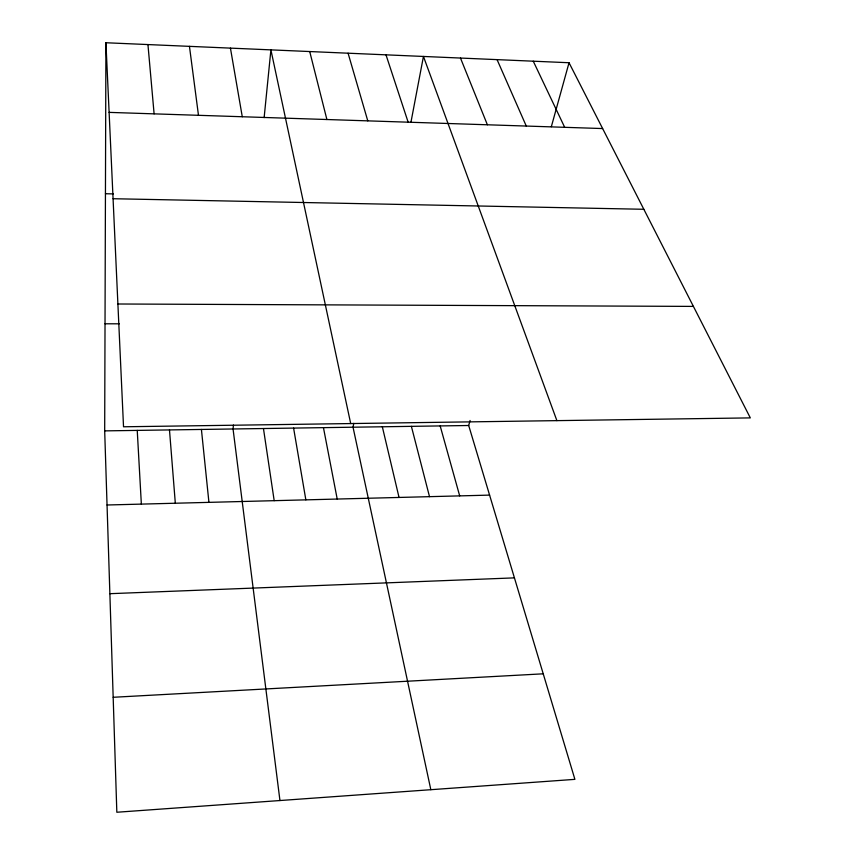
<?xml version="1.0" encoding="UTF-8"?>
<svg xmlns="http://www.w3.org/2000/svg" width="855" height="855" viewBox="0 0 855 855"><rect width="100%" height="100%" fill="white"/><g stroke="black" fill="none" stroke-linecap="round" stroke-linejoin="round"><path stroke-width="1.28" d="M470.09 420.468L468.7 425.501L574.902 779.354L116.836 812.25L104.684 430.877L105.924 42.75L569.035 62.736L750.316 417.892L123.526 426.784L105.924 42.75M233.436 425.074L233.052 428.986L279.948 800.537M264.142 117.605L270.907 49.868L350.7 423.567M353.756 423.364L353.03 427.211L430.835 789.699M410.977 122.105L423.449 56.451L556.894 420.639M551.336 126.711L569.035 62.736M113.17 697.285L543.224 673.815M109.868 593.691L514.432 577.873M107.046 504.995L489.594 495.109M104.684 430.877L468.7 425.501M105.026 323.788L119.358 323.81M117.904 303.995L693.405 306.4M113.074 198.723L643.836 209.283M105.443 193.732L113.373 193.903M109.119 112.379L602.625 128.56M533.264 61.197L564.685 127.32M497.076 59.636L526.274 126.059M460.482 58.055L487.382 124.787M385.99 54.838L408.145 122.19M348.081 53.202L367.778 120.865M440.175 425.929L459.691 495.889M411.383 426.346L429.509 496.67M309.724 51.546L326.899 119.529M382.335 426.773L399.039 497.45M323.447 427.65L337.212 499.053M230.433 48.126L242.275 116.75M293.596 428.088L305.855 499.865M263.458 428.537L274.188 500.677M189.447 46.352L198.478 115.318M201.417 429.445L208.93 502.366M147.947 44.567L154.103 113.854M169.482 429.926L175.318 503.232M137.238 430.396L141.353 504.108"/></g></svg>
